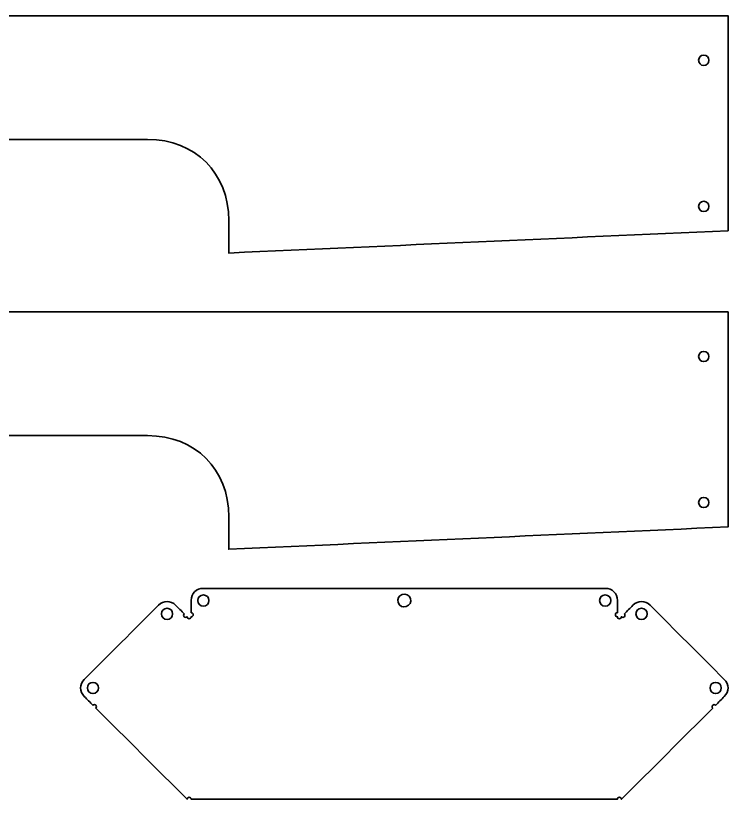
# Model space of a CAD drawing. Header units: inches. Extents: x 13 to 716, y -481 to 623.
# Drawn here: x 364.7 to 716.3, y -479.6 to -93.5 of the extents above; entities that cross this region are included whole.
import ezdxf

# ---------------------------------------------------------------- set-up
doc = ezdxf.new("R2010")
doc.units = ezdxf.units.IN
doc.header["$MEASUREMENT"] = 0
doc.layers.add('Layer 1', color=7, linetype='Continuous')

# ---------------------------------------------------------------- blocks, each defined once
blk = doc.blocks.new('block 4')
at = {"layer": 'Layer 1', "color": 1, "lineweight": 35, "true_color": 0xff0000}
for points, knots in [([(713.82, -428.95), (716.3, -426.47), (716.3, -422.96), (713.82, -420.47), (701.65, -408.3), (689.48, -396.14), (677.3, -383.97), (674.82, -381.49), (671.3, -381.49), (668.82, -383.97), (667.41, -385.38), (665.99, -386.8), (664.58, -388.21), (664.99, -388.63), (664.99, -389.21), (664.58, -389.63), (664.16, -390.04), (663.58, -390.04), (663.16, -389.63), (663.16, -390.21), (662.75, -390.63), (662.16, -390.63), (661.58, -390.63), (661.16, -390.21), (661.16, -389.63), (660.58, -389.63), (660.16, -389.21), (660.16, -388.63), (660.16, -388.04), (660.58, -387.63), (661.16, -387.63), (661.16, -385.63), (661.16, -383.63), (661.16, -381.63), (661.16, -378.11), (658.68, -375.63), (655.16, -375.63), (622.16, -375.63), (589.16, -375.63), (556.16, -375.63), (523.16, -375.63), (490.16, -375.63), (457.16, -375.63), (453.65, -375.63), (451.16, -378.11), (451.16, -381.63), (451.16, -383.63), (451.16, -385.63), (451.16, -387.63), (451.75, -387.63), (452.16, -388.04), (452.16, -388.63), (452.16, -389.21), (451.75, -389.63), (451.16, -389.63), (451.16, -390.21), (450.75, -390.63), (450.16, -390.63), (449.58, -390.63), (449.16, -390.21), (449.16, -389.63), (448.75, -390.04), (448.16, -390.04), (447.75, -389.63), (447.33, -389.21), (447.33, -388.63), (447.75, -388.21), (446.33, -386.8), (444.92, -385.38), (443.51, -383.97), (441.02, -381.49), (437.51, -381.49), (435.02, -383.97), (422.85, -396.14), (410.68, -408.3), (398.51, -420.47), (396.02, -422.96), (396.02, -426.47), (398.51, -428.95), (399.92, -430.37), (401.33, -431.78), (402.75, -433.2), (403.16, -432.78), (403.75, -432.78), (404.16, -433.2), (404.58, -433.61), (404.58, -434.19), (404.16, -434.61), (419.16, -449.6), (434.16, -464.6), (449.16, -479.59), (449.16, -479.01), (449.58, -478.59), (450.16, -478.59), (450.75, -478.59), (451.16, -479.01), (451.16, -479.59), (486.16, -479.59), (521.16, -479.59), (556.16, -479.59), (591.16, -479.59), (626.16, -479.59), (661.16, -479.59), (661.16, -479.01), (661.58, -478.59), (662.16, -478.59), (662.75, -478.59), (663.16, -479.01), (663.16, -479.59), (678.16, -464.6), (693.16, -449.6), (708.16, -434.61), (707.75, -434.19), (707.75, -433.61), (708.16, -433.2), (708.58, -432.78), (709.16, -432.78), (709.58, -433.2), (710.99, -431.78), (712.41, -430.37), (713.82, -428.95)], [0, 0, 0, 0, 1, 1, 1, 2, 2, 2, 3, 3, 3, 4, 4, 4, 5, 5, 5, 6, 6, 6, 7, 7, 7, 8, 8, 8, 9, 9, 9, 10, 10, 10, 11, 11, 11, 12, 12, 12, 13, 13, 13, 14, 14, 14, 15, 15, 15, 16, 16, 16, 17, 17, 17, 18, 18, 18, 19, 19, 19, 20, 20, 20, 21, 21, 21, 22, 22, 22, 23, 23, 23, 24, 24, 24, 25, 25, 25, 26, 26, 26, 27, 27, 27, 28, 28, 28, 29, 29, 29, 30, 30, 30, 31, 31, 31, 32, 32, 32, 33, 33, 33, 34, 34, 34, 35, 35, 35, 36, 36, 36, 37, 37, 37, 38, 38, 38, 39, 39, 39, 40, 40, 40, 40]), ([(555.16, -378.63), (553.41, -379.22), (552.58, -380.87), (553.16, -382.63), (553.75, -384.38), (555.41, -385.21), (557.16, -384.63), (558.92, -384.04), (559.75, -382.39), (559.16, -380.63), (558.58, -378.87), (556.92, -378.04), (555.16, -378.63)], [0, 0, 0, 0, 1, 1, 1, 2, 2, 2, 3, 3, 3, 4, 4, 4, 4]), ([(459.91, -381.63), (459.91, -380.02), (458.77, -378.88), (457.16, -378.88), (455.55, -378.88), (454.41, -380.02), (454.41, -381.63), (454.41, -383.24), (455.55, -384.38), (457.16, -384.38), (458.77, -384.38), (459.91, -383.24), (459.91, -381.63)], [0, 0, 0, 0, 1, 1, 1, 2, 2, 2, 3, 3, 3, 4, 4, 4, 4]), ([(652.41, -381.63), (652.41, -380.02), (653.55, -378.88), (655.16, -378.88), (656.77, -378.88), (657.91, -380.02), (657.91, -381.63), (657.91, -383.24), (656.77, -384.38), (655.16, -384.38), (653.55, -384.38), (652.41, -383.24), (652.41, -381.63)], [0, 0, 0, 0, 1, 1, 1, 2, 2, 2, 3, 3, 3, 4, 4, 4, 4]), ([(442.01, -388.21), (442.01, -386.6), (440.87, -385.46), (439.26, -385.46), (437.65, -385.46), (436.51, -386.6), (436.51, -388.21), (436.51, -389.82), (437.65, -390.96), (439.26, -390.96), (440.87, -390.96), (442.01, -389.82), (442.01, -388.21)], [0, 0, 0, 0, 1, 1, 1, 2, 2, 2, 3, 3, 3, 4, 4, 4, 4]), ([(670.31, -388.21), (670.31, -386.6), (671.45, -385.46), (673.06, -385.46), (674.67, -385.46), (675.81, -386.6), (675.81, -388.21), (675.81, -389.82), (674.67, -390.96), (673.06, -390.96), (671.45, -390.96), (670.31, -389.82), (670.31, -388.21)], [0, 0, 0, 0, 1, 1, 1, 2, 2, 2, 3, 3, 3, 4, 4, 4, 4]), ([(405.5, -424.71), (405.5, -423.1), (404.36, -421.96), (402.75, -421.96), (401.14, -421.96), (400, -423.1), (400, -424.71), (400, -426.32), (401.14, -427.46), (402.75, -427.46), (404.36, -427.46), (405.5, -426.32), (405.5, -424.71)], [0, 0, 0, 0, 1, 1, 1, 2, 2, 2, 3, 3, 3, 4, 4, 4, 4]), ([(706.83, -424.71), (706.83, -423.1), (707.97, -421.96), (709.58, -421.96), (711.19, -421.96), (712.33, -423.1), (712.33, -424.71), (712.33, -426.32), (711.19, -427.46), (709.58, -427.46), (707.97, -427.46), (706.83, -426.32), (706.83, -424.71)], [0, 0, 0, 0, 1, 1, 1, 2, 2, 2, 3, 3, 3, 4, 4, 4, 4])]:
    blk.add_open_spline(points, degree=3, knots=knots, dxfattribs=at)

msp = doc.modelspace()

# ---------------------------------------------------------------- linework, layer by layer
at = {"layer": 'Layer 1', "color": 1, "lineweight": 35, "true_color": 0xff0000}
for points, knots in [([(469.68, -194.42), (469.68, -171), (453.11, -154.43), (429.68, -154.43), (386.35, -154.43), (343.02, -154.43), (299.68, -154.43), (276.25, -154.43), (259.68, -171), (259.68, -194.42), (259.68, -199.75), (259.68, -205.08), (259.68, -210.41), (177.68, -206.75), (95.68, -203.08), (13.68, -199.42), (13.68, -164.1), (13.68, -128.78), (13.68, -93.46), (247.68, -93.46), (481.68, -93.46), (715.68, -93.46), (715.68, -128.78), (715.68, -164.1), (715.68, -199.42), (633.68, -203.08), (551.68, -206.75), (469.68, -210.41), (469.68, -205.08), (469.68, -199.75), (469.68, -194.42)], [0, 0, 0, 0, 1, 1, 1, 2, 2, 2, 3, 3, 3, 4, 4, 4, 5, 5, 5, 6, 6, 6, 7, 7, 7, 8, 8, 8, 9, 9, 9, 10, 10, 10, 10]), ([(701.18, -115.45), (701.18, -113.98), (702.22, -112.95), (703.68, -112.95), (705.15, -112.95), (706.18, -113.98), (706.18, -115.45), (706.18, -116.91), (705.15, -117.95), (703.68, -117.95), (702.22, -117.95), (701.18, -116.91), (701.18, -115.45)], [0, 0, 0, 0, 1, 1, 1, 2, 2, 2, 3, 3, 3, 4, 4, 4, 4]), ([(701.18, -187.42), (701.18, -185.96), (702.22, -184.92), (703.68, -184.92), (705.15, -184.92), (706.18, -185.96), (706.18, -187.42), (706.18, -188.88), (705.15, -189.92), (703.68, -189.92), (702.22, -189.92), (701.18, -188.88), (701.18, -187.42)], [0, 0, 0, 0, 1, 1, 1, 2, 2, 2, 3, 3, 3, 4, 4, 4, 4]), ([(469.68, -340.36), (469.68, -316.94), (453.11, -300.38), (429.68, -300.38), (386.35, -300.38), (343.02, -300.38), (299.68, -300.38), (276.25, -300.38), (259.68, -316.94), (259.68, -340.36), (259.68, -345.7), (259.68, -351.03), (259.68, -356.36), (177.68, -352.69), (95.68, -349.03), (13.68, -345.36), (13.68, -310.04), (13.68, -274.72), (13.68, -239.4), (247.68, -239.4), (481.68, -239.4), (715.68, -239.4), (715.68, -274.72), (715.68, -310.04), (715.68, -345.36), (633.68, -349.03), (551.68, -352.69), (469.68, -356.36), (469.68, -351.03), (469.68, -345.7), (469.68, -340.36)], [0, 0, 0, 0, 1, 1, 1, 2, 2, 2, 3, 3, 3, 4, 4, 4, 5, 5, 5, 6, 6, 6, 7, 7, 7, 8, 8, 8, 9, 9, 9, 10, 10, 10, 10]), ([(701.18, -261.39), (701.18, -259.93), (702.22, -258.89), (703.68, -258.89), (705.15, -258.89), (706.18, -259.93), (706.18, -261.39), (706.18, -262.86), (705.15, -263.89), (703.68, -263.89), (702.22, -263.89), (701.18, -262.86), (701.18, -261.39)], [0, 0, 0, 0, 1, 1, 1, 2, 2, 2, 3, 3, 3, 4, 4, 4, 4]), ([(701.18, -333.37), (701.18, -331.9), (702.22, -330.87), (703.68, -330.87), (705.15, -330.87), (706.18, -331.9), (706.18, -333.37), (706.18, -334.83), (705.15, -335.87), (703.68, -335.87), (702.22, -335.87), (701.18, -334.83), (701.18, -333.37)], [0, 0, 0, 0, 1, 1, 1, 2, 2, 2, 3, 3, 3, 4, 4, 4, 4])]:
    msp.add_open_spline(points, degree=3, knots=knots, dxfattribs=at)

# ---------------------------------------------------------------- block references
at = {"layer": 'Layer 1'}
msp.add_blockref('block 4', (0, 0), dxfattribs=at)

doc.saveas('drawing.dxf')
